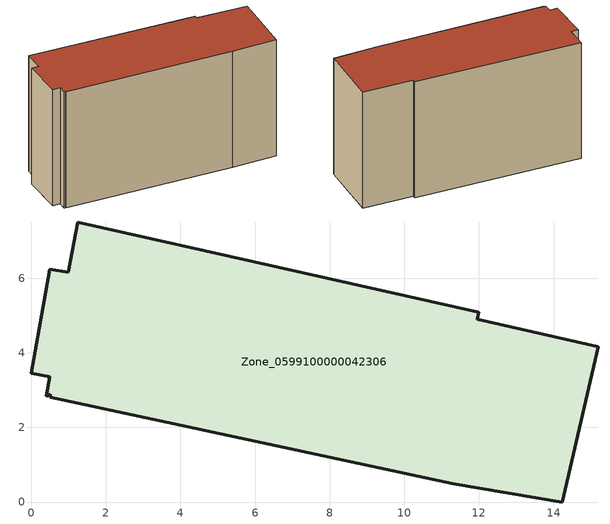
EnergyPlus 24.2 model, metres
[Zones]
Zone_0599100000042306
 floor ground (C_G): 0.5,3.35 0,3.45 0.5,6.23 0.99,6.15 1.25,7.5 11.99,5.08 11.96,4.89 15.2,4.16 14.23,0 11.31,0.48 0.51,2.81 0.51,2.89 0.4,2.83 z0
 wall outside (C_F): 11.96,4.89 11.99,5.08 1.25,7.5 0.99,6.15 0.5,6.23 0,3.45 0.5,3.35 0.4,2.83 0.51,2.89 0.51,2.81 11.31,0.48 14.23,0 15.2,4.16 11.96,4.89 z0:8.15
 roof outside (C_R): 0.51,2.81 11.31,0.48 14.23,0 15.2,4.16 11.96,4.89 11.99,5.08 1.25,7.5 0.99,6.15 0.5,6.23 0,3.45 0.5,3.35 0.4,2.83 0.51,2.89 z8.15
[BUILDING]
Pand.0599100000042306: North Axis=0; Terrain=City; Loads Convergence Tolerance Value=0.04; Temperature Convergence Tolerance Value=0.4; Solar Distribution=FullExterior; Maximum Number of Warmup Days=25; Minimum Number of Warmup Days=1
[Site:Location]
Rotterdam.The.Hague.AP_ZH_NLD Design_Conditions: Latitude=51.96; Longitude=4.45; Time Zone=1; Elevation=-4.5
[SITE:GROUNDTEMPERATURE:BUILDINGSURFACE]
18, 18, 18, 18, 18, 18, 18, 18, 18, 18, 18, 18
[MATERIAL] Thermal Absorptance=0.9; Solar Absorptance=0.7; Visible Absorptance=0.7
Name | Roughness | Thickness | Conductivity | Density | Specific Heat
G.TC.1946 | MediumSmooth | 0.15 | 1 | 540 | 1210
F.TC.1946 | Rough | 0.3 | 0.857143 | 1920 | 840
R.TC.1946 | MediumRough | 0.2 | 0.909091 | 1500 | 1000
[CONSTRUCTION]
C_G: G.TC.1946
C_F: F.TC.1946
C_R: R.TC.1946
[ZONE]
Zone_0599100000042306: Type=1; Multiplier=1; Ceiling Height=Autocalculate; Volume=Autocalculate; Floor Area=autocalculate; Part of Total Floor Area=Yes
[ZONEINFILTRATION:DESIGNFLOWRATE]
Infil_Zone_0599100000042306: Zone or ZoneList or Space or SpaceList=Zone_0599100000042306; Schedule=AlwaysOn; Design Flow Rate Calculation Method=Flow/Area; Flow Rate per Floor Area=0.003; Constant Term Coefficient=1; Temperature Term Coefficient=0; Velocity Term Coefficient=0; Velocity Squared Term Coefficient=0
[HVACTEMPLATE:ZONE:IDEALLOADSAIRSYSTEM]
Zone_0599100000042306: Maximum Heating Supply Air Temperature=50; Minimum Cooling Supply Air Temperature=13; Maximum Heating Supply Air Humidity Ratio=0.0156; Minimum Cooling Supply Air Humidity Ratio=0.0077; Heating Limit=NoLimit; Cooling Limit=NoLimit; Dehumidification Control Type=ConstantSensibleHeatRatio; Cooling Sensible Heat Ratio=0.7; Dehumidification Setpoint=60; Humidification Control Type=None; Humidification Setpoint=30; Outdoor Air Method=None; Outdoor Air Flow Rate per Person=0.00944; Outdoor Air Flow Rate per Zone Floor Area=0; Outdoor Air Flow Rate per Zone=0; Demand Controlled Ventilation Type=None; Outdoor Air Economizer Type=NoEconomizer; Heat Recovery Type=None; Sensible Heat Recovery Effectiveness=0.7; Latent Heat Recovery Effectiveness=0.65
[ZONECONTROL:THERMOSTAT]
ThermostatControl_Zone_0599100000042306: Zone or ZoneList=Zone_0599100000042306; Control Type Schedule=DualSetpointControlType; Control 1=Thermostat_Zone_0599100000042306; Temperature Difference Between Cutout And Setpoint=0
[THERMOSTATSETPOINT:DUALSETPOINT]
Thermostat_Zone_0599100000042306: Heating Setpoint Temperature Schedule=HeatingSetpoint_Zone_0599100000042306; Cooling Setpoint Temperature Schedule=CoolingSetpoint_Zone_0599100000042306
[SCHEDULE:COMPACT]
HeatingSetpoint_Zone_0599100000042306: Through: 12/31, For: AllDays, Until: 24:00, 21
CoolingSetpoint_Zone_0599100000042306: Through: 12/31, For: AllDays, Until: 24:00, 24
DualSetpointControlType: Through: 12/31, For: AllDays, Until: 24:00, 4
AlwaysOn: Through: 12/31, For: AllDays, Until: 24:00, 1
